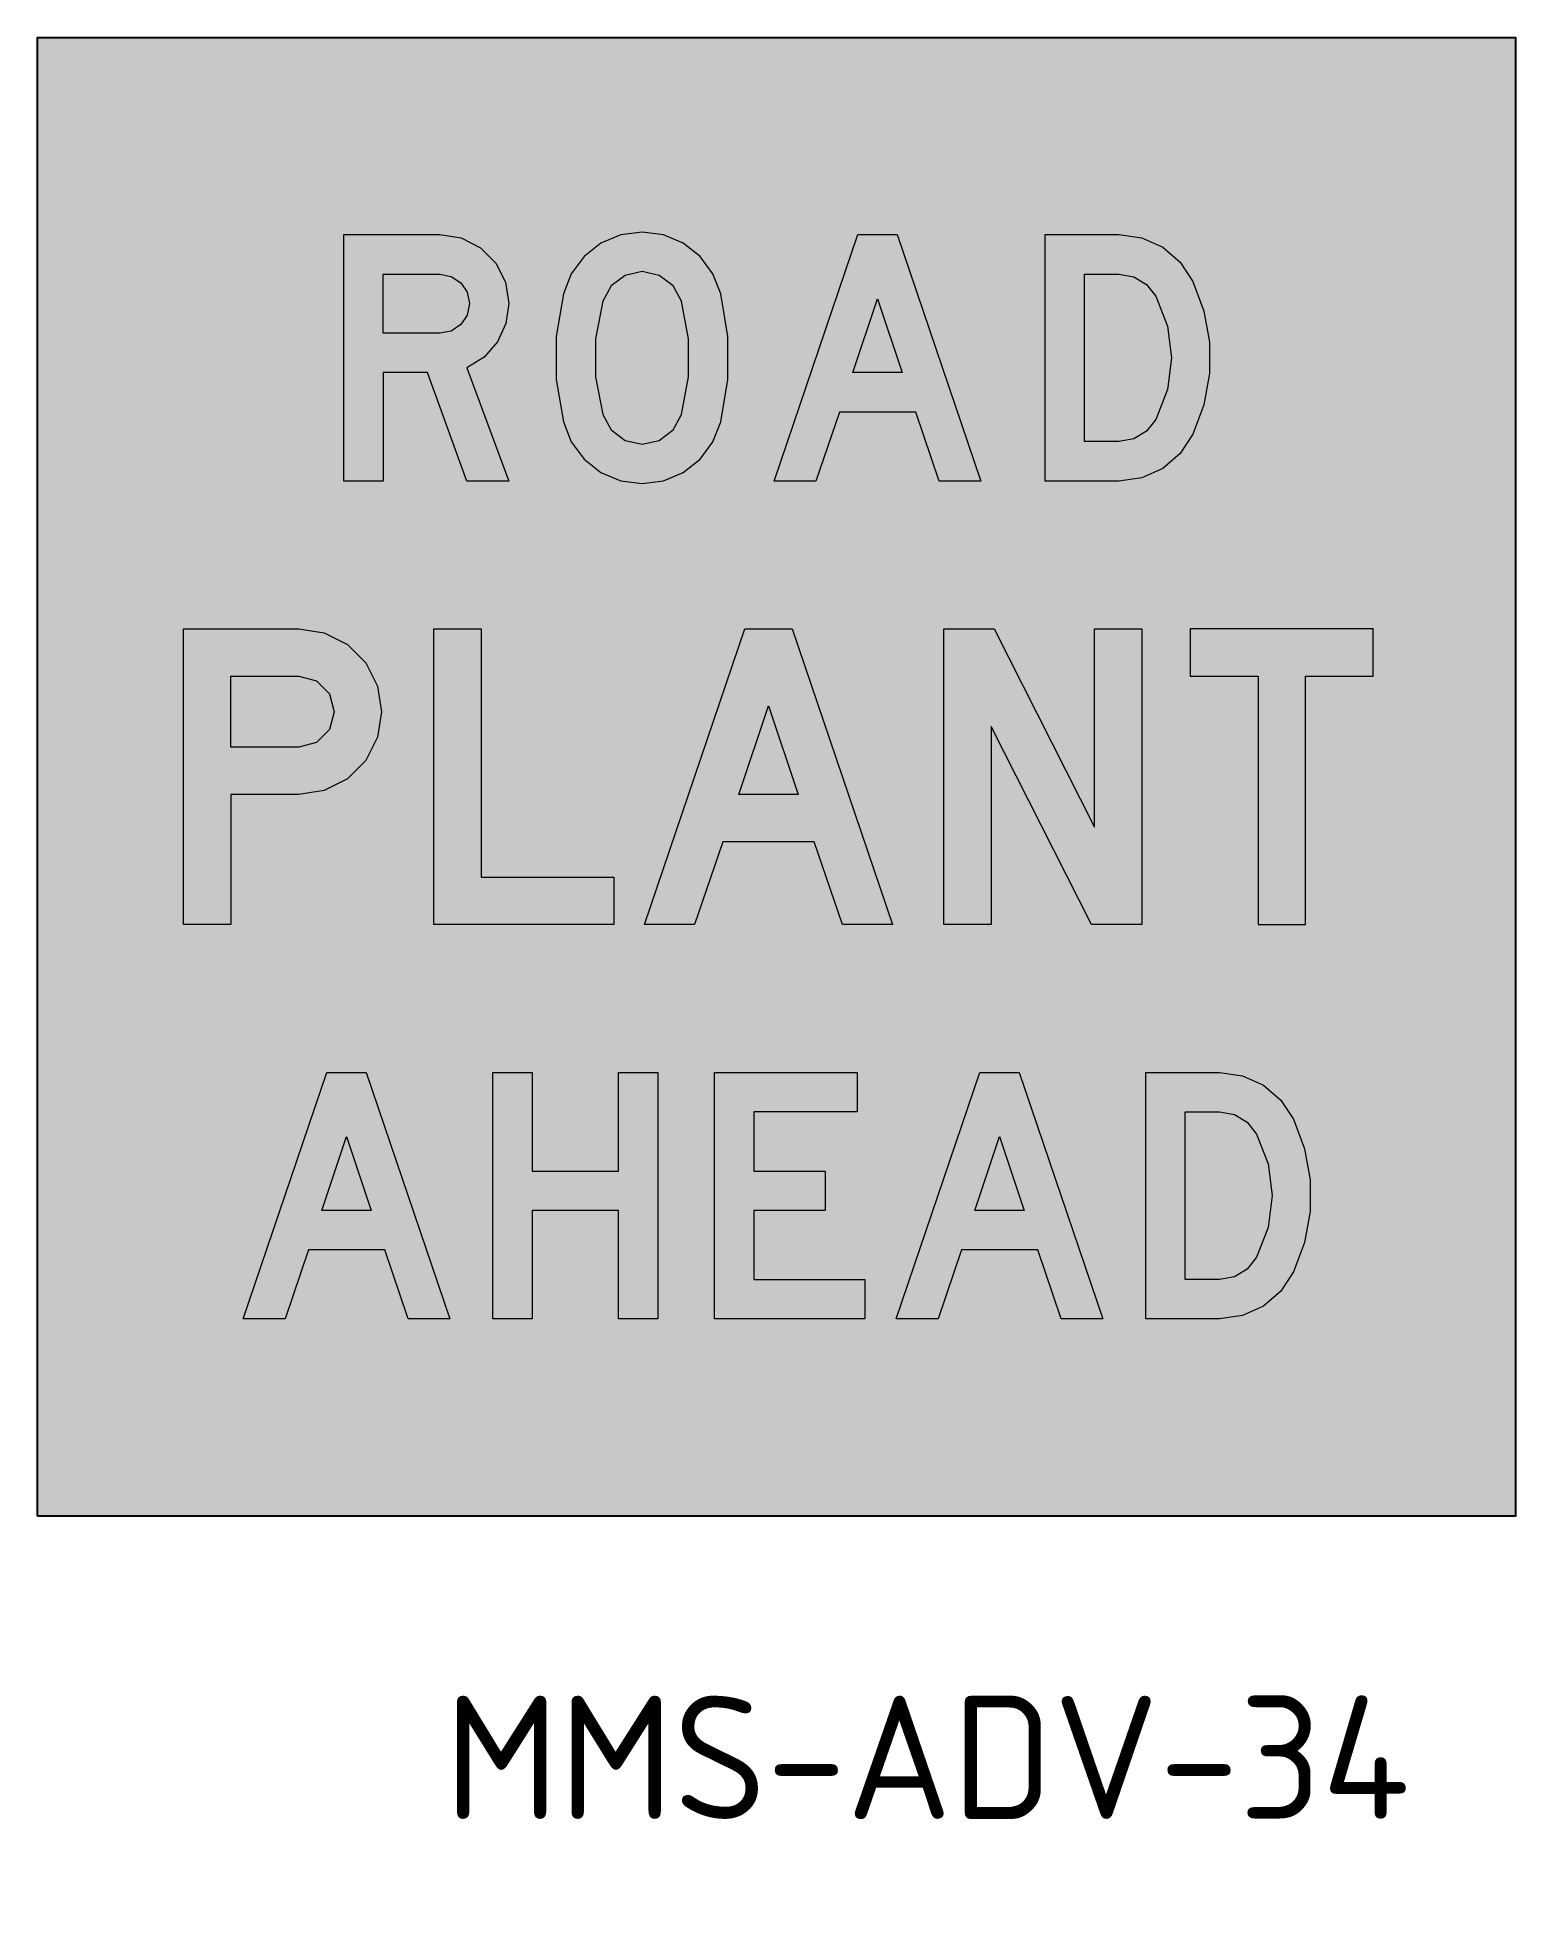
# Model space of a CAD drawing. Extents: x 162 to 359, y 73 to 230.
# Drawn here: x 161.8 to 221.8, y 153.6 to 229.8 of the extents above.
import ezdxf

# ---------------------------------------------------------------- set-up
doc = ezdxf.new("R2010")
doc.units = 0
doc.header["$LTSCALE"] = 0.3
doc.header["$MEASUREMENT"] = 0
doc.layers.add('L25', color=1, linetype='CONTINUOUS')
doc.layers.add('yellow', color=50, linetype='CONTINUOUS')
doc.styles.add('HELVL', font='HELVL.shx', dxfattribs={"height": 2.015})

msp = doc.modelspace()

# ---------------------------------------------------------------- hatches: boundary and pattern name
at = {"layer": 'L25'}
h = msp.add_hatch(color=256, dxfattribs=at)
h.paths.add_polyline_path([(205.715, 220.215), (206.314, 220.107), (206.838, 219.792), (207.214, 219.315), (207.684, 218.106), (207.845, 216.815), (207.684, 215.528), (207.214, 214.316), (206.838, 213.839), (206.314, 213.527), (205.715, 213.416), (204.317, 213.416), (204.317, 220.215)], flags=16)
h.paths.add_polyline_path([(205.715, 221.817), (206.641, 221.685), (207.49, 221.305), (208.204, 220.699), (208.713, 219.917), (209.165, 218.716), (209.394, 217.457), (209.394, 216.177), (209.165, 214.915), (208.713, 213.717), (208.204, 212.936), (207.49, 212.33), (206.641, 211.946), (205.715, 211.817), (202.718, 211.817), (202.718, 221.817)])
h.paths.add_polyline_path([(186.356, 220.315), (185.664, 220.164), (185.098, 219.738), (184.757, 219.117), (184.467, 217.594), (184.467, 216.041), (184.757, 214.517), (185.098, 213.897), (185.664, 213.47), (186.356, 213.316), (187.045, 213.47), (187.611, 213.897), (187.952, 214.517), (188.242, 216.041), (188.242, 217.594), (187.952, 219.117), (187.611, 219.738), (187.045, 220.164)], flags=16)
h.paths.add_polyline_path([(186.356, 221.918), (185.489, 221.803), (184.685, 221.466), (183.997, 220.928), (183.477, 220.229), (183.158, 219.415), (182.868, 217.69), (182.868, 215.941), (183.158, 214.216), (183.477, 213.405), (183.997, 212.703), (184.685, 212.168), (185.489, 211.831), (186.356, 211.717), (187.221, 211.831), (188.024, 212.168), (188.712, 212.703), (189.232, 213.405), (189.551, 214.216), (189.842, 215.941), (189.842, 217.69), (189.551, 219.415), (189.232, 220.229), (188.712, 220.928), (188.024, 221.466), (187.221, 221.803)])
h.paths.add_polyline_path([(178.142, 221.817), (179.009, 221.681), (179.791, 221.287), (180.411, 220.666), (180.806, 219.885), (180.942, 219.017), (180.824, 218.207), (180.479, 217.461), (179.938, 216.848), (179.242, 216.417), (180.942, 211.817), (179.242, 211.817), (177.643, 216.217), (175.843, 216.217), (175.843, 211.817), (174.244, 211.817), (174.244, 221.817)])
h.paths.add_polyline_path([(178.142, 220.215), (178.601, 220.125), (178.991, 219.867), (179.253, 219.476), (179.343, 219.017), (179.253, 218.554), (178.991, 218.167), (178.601, 217.905), (178.142, 217.816), (175.843, 217.816), (175.843, 220.215)], flags=16)
h.paths.add_polyline_path([(196.913, 216.217), (194.912, 216.217), (195.912, 219.218)], flags=16)
h.paths.add_polyline_path([(191.717, 211.817), (195.113, 221.817), (196.712, 221.817), (200.111, 211.817), (198.411, 211.817), (197.461, 214.617), (194.363, 214.617), (193.413, 211.817)])
h = msp.add_hatch(color=256, dxfattribs=at)
h.paths.add_polyline_path([(172.413, 203.898), (173.133, 203.709), (173.66, 203.178), (173.849, 202.457), (173.66, 201.737), (173.133, 201.206), (172.413, 201.017), (169.654, 201.017), (169.654, 203.898)], flags=16)
h.paths.add_polyline_path([(172.413, 205.815), (173.453, 205.658), (174.389, 205.181), (175.136, 204.438), (175.609, 203.497), (175.771, 202.457), (175.609, 201.418), (175.136, 200.477), (174.389, 199.734), (173.453, 199.257), (172.413, 199.1), (169.654, 199.1), (169.654, 193.82), (167.736, 193.82), (167.736, 205.815)])
h.paths.add_polyline_path([(177.9, 205.815), (179.817, 205.815), (179.817, 195.737), (185.214, 195.737), (185.214, 193.82), (177.9, 193.82)])
h.paths.add_polyline_path([(192.686, 199.1), (190.287, 199.1), (191.484, 202.696)], flags=16)
h.paths.add_polyline_path([(186.447, 193.82), (190.525, 205.815), (192.447, 205.815), (196.525, 193.82), (194.486, 193.82), (193.343, 197.178), (189.629, 197.178), (188.486, 193.82)])
h.paths.add_polyline_path([(198.609, 205.815), (200.648, 205.815), (204.726, 197.776), (204.726, 205.815), (206.643, 205.815), (206.643, 193.82), (204.604, 193.82), (200.526, 201.859), (200.526, 193.82), (198.609, 193.82)])
h.paths.add_polyline_path([(208.601, 205.815), (208.601, 203.898), (211.36, 203.898), (211.36, 193.82), (213.282, 193.82), (213.282, 203.898), (216.037, 203.898), (216.037, 205.815)])
h = msp.add_hatch(color=256, dxfattribs=at)
h.paths.add_polyline_path([(209.799, 186.218), (210.398, 186.11), (210.922, 185.795), (211.302, 185.318), (211.772, 184.109), (211.929, 182.819), (211.772, 181.531), (211.302, 180.319), (210.922, 179.842), (210.398, 179.53), (209.799, 179.419), (208.401, 179.419), (208.401, 186.218)], flags=16)
h.paths.add_polyline_path([(209.799, 187.821), (210.725, 187.688), (211.578, 187.304), (212.288, 186.698), (212.801, 185.92), (213.249, 184.719), (213.478, 183.46), (213.478, 182.18), (213.249, 180.918), (212.801, 179.721), (212.288, 178.939), (211.578, 178.333), (210.725, 177.949), (209.799, 177.82), (206.802, 177.82), (206.802, 187.821)])
h.paths.add_polyline_path([(175.356, 182.22), (173.358, 182.22), (174.359, 185.217)], flags=16)
h.paths.add_polyline_path([(170.16, 177.82), (173.559, 187.821), (175.158, 187.821), (178.554, 177.82), (176.854, 177.82), (175.908, 180.621), (172.81, 180.621), (171.86, 177.82)])
h.paths.add_polyline_path([(180.293, 187.821), (181.892, 187.821), (181.892, 183.819), (185.392, 183.819), (185.392, 187.821), (186.991, 187.821), (186.991, 177.82), (185.392, 177.82), (185.392, 182.22), (181.892, 182.22), (181.892, 177.82), (180.293, 177.82)])
h.paths.add_polyline_path([(189.297, 187.821), (195.091, 187.821), (195.091, 186.218), (190.896, 186.218), (190.896, 183.819), (193.793, 183.819), (193.793, 182.22), (190.896, 182.22), (190.896, 179.419), (195.392, 179.419), (195.392, 177.82), (189.297, 177.82)])
h.paths.add_polyline_path([(201.868, 182.22), (199.867, 182.22), (200.868, 185.217)], flags=16)
h.paths.add_polyline_path([(196.669, 177.82), (200.068, 187.821), (201.667, 187.821), (205.063, 177.82), (203.367, 177.82), (202.417, 180.621), (199.319, 180.621), (198.368, 177.82)])
h.paths.add_polyline_path([(189.311, 156.775), (194.311, 156.775), (194.311, 153.65), (189.311, 153.65)], flags=9)
at = {"layer": 'yellow'}
h = msp.add_hatch(color=256, dxfattribs=at)
h.paths.add_polyline_path([(221.811, 229.816), (161.811, 229.816), (161.811, 169.816), (221.811, 169.816)])
h.paths.add_polyline_path([(190.525, 205.815), (192.447, 205.815), (196.525, 193.82), (194.486, 193.82), (193.343, 197.178), (189.629, 197.178), (188.486, 193.82), (186.447, 193.82)], flags=16)
h.paths.add_polyline_path([(187.221, 211.831), (186.356, 211.717), (185.489, 211.831), (184.685, 212.168), (183.997, 212.703), (183.477, 213.405), (183.158, 214.216), (182.868, 215.941), (182.868, 217.69), (183.158, 219.415), (183.477, 220.229), (183.997, 220.928), (184.685, 221.466), (185.489, 221.803), (186.356, 221.918), (187.221, 221.803), (188.024, 221.466), (188.712, 220.928), (189.232, 220.229), (189.551, 219.415), (189.842, 217.69), (189.842, 215.941), (189.551, 214.216), (189.232, 213.405), (188.712, 212.703), (188.024, 212.168)], flags=16)
h.paths.add_polyline_path([(191.717, 211.817), (195.113, 221.817), (196.712, 221.817), (200.111, 211.817), (198.411, 211.817), (197.461, 214.617), (194.363, 214.617), (193.413, 211.817)], flags=16)
h.paths.add_polyline_path([(187.045, 213.47), (186.356, 213.316), (185.664, 213.47), (185.098, 213.897), (184.757, 214.517), (184.467, 216.041), (184.467, 217.594), (184.757, 219.117), (185.098, 219.738), (185.664, 220.164), (186.356, 220.315), (187.045, 220.164), (187.611, 219.738), (187.952, 219.117), (188.242, 217.594), (188.242, 216.041), (187.952, 214.517), (187.611, 213.897)], flags=0)
h.paths.add_polyline_path([(191.484, 202.696), (192.686, 199.1), (190.287, 199.1)], flags=0)
h.paths.add_polyline_path([(180.942, 211.817), (179.242, 211.817), (177.643, 216.217), (175.843, 216.217), (175.843, 211.817), (174.244, 211.817), (174.244, 221.817), (178.142, 221.817), (179.009, 221.681), (179.791, 221.287), (180.411, 220.666), (180.806, 219.885), (180.942, 219.017), (180.824, 218.207), (180.479, 217.461), (179.938, 216.848), (179.242, 216.417)], flags=16)
h.paths.add_polyline_path([(179.817, 205.815), (179.817, 195.737), (185.214, 195.737), (185.214, 193.82), (177.9, 193.82), (177.9, 205.815)], flags=16)
h.paths.add_polyline_path([(194.912, 216.217), (195.912, 219.218), (196.913, 216.217)], flags=0)
h.paths.add_polyline_path([(198.609, 205.815), (200.648, 205.815), (204.726, 197.776), (204.726, 205.815), (206.643, 205.815), (206.643, 193.82), (204.604, 193.82), (200.526, 201.859), (200.526, 193.82), (198.609, 193.82)], flags=16)
h.paths.add_polyline_path([(178.991, 218.167), (178.601, 217.905), (178.142, 217.816), (175.843, 217.816), (175.843, 220.215), (178.142, 220.215), (178.601, 220.125), (178.991, 219.867), (179.253, 219.476), (179.343, 219.017), (179.253, 218.554)], flags=0)
h.paths.add_polyline_path([(175.609, 203.497), (175.771, 202.457), (175.609, 201.418), (175.136, 200.477), (174.389, 199.734), (173.453, 199.257), (172.413, 199.1), (169.654, 199.1), (169.654, 193.82), (167.736, 193.82), (167.736, 205.815), (172.413, 205.815), (173.453, 205.658), (174.389, 205.181), (175.136, 204.438)], flags=16)
h.paths.add_polyline_path([(202.718, 211.817), (202.718, 221.817), (205.715, 221.817), (206.641, 221.685), (207.49, 221.305), (208.204, 220.699), (208.713, 219.917), (209.165, 218.716), (209.394, 217.457), (209.394, 216.177), (209.165, 214.915), (208.713, 213.717), (208.204, 212.936), (207.49, 212.33), (206.641, 211.946), (205.715, 211.817)], flags=16)
h.paths.add_polyline_path([(173.66, 203.178), (173.849, 202.457), (173.66, 201.737), (173.133, 201.206), (172.413, 201.017), (169.654, 201.017), (169.654, 203.898), (172.413, 203.898), (173.133, 203.709)], flags=0)
h.paths.add_polyline_path([(204.317, 213.416), (204.317, 220.215), (205.715, 220.215), (206.314, 220.107), (206.838, 219.792), (207.214, 219.315), (207.684, 218.106), (207.845, 216.815), (207.684, 215.528), (207.214, 214.316), (206.838, 213.839), (206.314, 213.527), (205.715, 213.416)], flags=0)
h.paths.add_polyline_path([(208.601, 205.815), (216.037, 205.815), (216.037, 203.898), (213.282, 203.898), (213.282, 193.82), (211.36, 193.82), (211.36, 203.898), (208.601, 203.898)], flags=16)
h.paths.add_polyline_path([(189.297, 187.821), (195.091, 187.821), (195.091, 186.218), (190.896, 186.218), (190.896, 183.819), (193.793, 183.819), (193.793, 182.22), (190.896, 182.22), (190.896, 179.419), (195.392, 179.419), (195.392, 177.82), (189.297, 177.82)], flags=16)
h.paths.add_polyline_path([(186.991, 187.821), (186.991, 177.82), (185.392, 177.82), (185.392, 182.22), (181.892, 182.22), (181.892, 177.82), (180.293, 177.82), (180.293, 187.821), (181.892, 187.821), (181.892, 183.819), (185.392, 183.819), (185.392, 187.821)], flags=16)
h.paths.add_polyline_path([(200.068, 187.821), (201.667, 187.821), (205.063, 177.82), (203.367, 177.82), (202.417, 180.621), (199.319, 180.621), (198.368, 177.82), (196.669, 177.82)], flags=16)
h.paths.add_polyline_path([(175.158, 187.821), (178.554, 177.82), (176.854, 177.82), (175.908, 180.621), (172.81, 180.621), (171.86, 177.82), (170.16, 177.82), (173.559, 187.821)], flags=16)
h.paths.add_polyline_path([(200.868, 185.217), (201.868, 182.22), (199.867, 182.22)], flags=0)
h.paths.add_polyline_path([(174.359, 185.217), (175.356, 182.22), (173.358, 182.22)], flags=0)
h.paths.add_polyline_path([(206.802, 187.821), (209.799, 187.821), (210.725, 187.688), (211.578, 187.304), (212.288, 186.698), (212.801, 185.92), (213.249, 184.719), (213.478, 183.46), (213.478, 182.18), (213.249, 180.918), (212.801, 179.721), (212.288, 178.939), (211.578, 178.333), (210.725, 177.949), (209.799, 177.82), (206.802, 177.82)], flags=16)
h.paths.add_polyline_path([(208.401, 186.218), (209.799, 186.218), (210.398, 186.11), (210.922, 185.795), (211.302, 185.318), (211.772, 184.109), (211.929, 182.819), (211.772, 181.531), (211.302, 180.319), (210.922, 179.842), (210.398, 179.53), (209.799, 179.419), (208.401, 179.419)], flags=0)

# ---------------------------------------------------------------- linework, layer by layer
at = {"layer": 'L25'}
msp.add_lwpolyline([(161.811, 169.816), (161.811, 229.816), (221.811, 229.816), (221.811, 169.816)], close=True, dxfattribs=at)
at = {"layer": 'L25', "lineweight": 0}
for points in [[(178.142, 221.817), (179.009, 221.681), (179.791, 221.287), (180.411, 220.666), (180.806, 219.885), (180.942, 219.017), (180.824, 218.207), (180.479, 217.461), (179.938, 216.848), (179.242, 216.417), (180.942, 211.817), (179.242, 211.817), (177.643, 216.217), (175.843, 216.217), (175.843, 211.817), (174.244, 211.817), (174.244, 221.817)], [(186.356, 221.918), (185.489, 221.803), (184.685, 221.466), (183.997, 220.928), (183.477, 220.229), (183.158, 219.415), (182.868, 217.69), (182.868, 215.941), (183.158, 214.216), (183.477, 213.405), (183.997, 212.703), (184.685, 212.168), (185.489, 211.831), (186.356, 211.717), (187.221, 211.831), (188.024, 212.168), (188.712, 212.703), (189.232, 213.405), (189.551, 214.216), (189.842, 215.941), (189.842, 217.69), (189.551, 219.415), (189.232, 220.229), (188.712, 220.928), (188.024, 221.466), (187.221, 221.803)], [(191.717, 211.817), (195.113, 221.817), (196.712, 221.817), (200.111, 211.817), (198.411, 211.817), (197.461, 214.617), (194.363, 214.617), (193.413, 211.817), (191.717, 211.817)], [(205.715, 221.817), (206.641, 221.685), (207.49, 221.305), (208.204, 220.699), (208.713, 219.917), (209.165, 218.716), (209.394, 217.457), (209.394, 216.177), (209.165, 214.915), (208.713, 213.717), (208.204, 212.936), (207.49, 212.33), (206.641, 211.946), (205.715, 211.817), (202.718, 211.817), (202.718, 221.817)], [(178.142, 220.215), (178.601, 220.125), (178.991, 219.867), (179.253, 219.476), (179.343, 219.017), (179.253, 218.554), (178.991, 218.167), (178.601, 217.905), (178.142, 217.816), (175.843, 217.816), (175.843, 220.215)], [(186.356, 220.315), (185.664, 220.164), (185.098, 219.738), (184.757, 219.117), (184.467, 217.594), (184.467, 216.041), (184.757, 214.517), (185.098, 213.897), (185.664, 213.47), (186.356, 213.316), (187.045, 213.47), (187.611, 213.897), (187.952, 214.517), (188.242, 216.041), (188.242, 217.594), (187.952, 219.117), (187.611, 219.738), (187.045, 220.164)], [(205.715, 220.215), (206.314, 220.107), (206.838, 219.792), (207.214, 219.315), (207.684, 218.106), (207.845, 216.815), (207.684, 215.528), (207.214, 214.316), (206.838, 213.839), (206.314, 213.527), (205.715, 213.416), (204.317, 213.416), (204.317, 220.215)], [(196.913, 216.217), (194.912, 216.217), (195.912, 219.218), (196.913, 216.217)], [(172.413, 205.815), (173.453, 205.658), (174.389, 205.181), (175.136, 204.438), (175.609, 203.497), (175.771, 202.457), (175.609, 201.418), (175.136, 200.477), (174.389, 199.734), (173.453, 199.257), (172.413, 199.1), (169.654, 199.1), (169.654, 193.82), (167.736, 193.82), (167.736, 205.815)], [(177.9, 205.815), (179.817, 205.815), (179.817, 195.737), (185.214, 195.737), (185.214, 193.82), (177.9, 193.82), (177.9, 205.815)], [(186.447, 193.82), (190.525, 205.815), (192.447, 205.815), (196.525, 193.82), (194.486, 193.82), (193.343, 197.178), (189.629, 197.178), (188.486, 193.82), (186.447, 193.82)], [(198.609, 205.815), (200.648, 205.815), (204.726, 197.776), (204.726, 205.815), (206.643, 205.815), (206.643, 193.82), (204.604, 193.82), (200.526, 201.859), (200.526, 193.82), (198.609, 193.82), (198.609, 205.815)], [(208.601, 205.815), (208.601, 203.898), (211.36, 203.898), (211.36, 193.82), (213.282, 193.82), (213.282, 203.898), (216.037, 203.898), (216.037, 205.815), (208.601, 205.815)], [(172.413, 203.898), (173.133, 203.709), (173.66, 203.178), (173.849, 202.457), (173.66, 201.737), (173.133, 201.206), (172.413, 201.017), (169.654, 201.017), (169.654, 203.898)], [(192.686, 199.1), (190.287, 199.1), (191.484, 202.696), (192.686, 199.1)], [(170.16, 177.82), (173.559, 187.821), (175.158, 187.821), (178.554, 177.82), (176.854, 177.82), (175.908, 180.621), (172.81, 180.621), (171.86, 177.82), (170.16, 177.82)], [(180.293, 187.821), (181.892, 187.821), (181.892, 183.819), (185.392, 183.819), (185.392, 187.821), (186.991, 187.821), (186.991, 177.82), (185.392, 177.82), (185.392, 182.22), (181.892, 182.22), (181.892, 177.82), (180.293, 177.82), (180.293, 187.821)], [(189.297, 187.821), (195.091, 187.821), (195.091, 186.218), (190.896, 186.218), (190.896, 183.819), (193.793, 183.819), (193.793, 182.22), (190.896, 182.22), (190.896, 179.419), (195.392, 179.419), (195.392, 177.82), (189.297, 177.82), (189.297, 187.821)], [(196.669, 177.82), (200.068, 187.821), (201.667, 187.821), (205.063, 177.82), (203.367, 177.82), (202.417, 180.621), (199.319, 180.621), (198.368, 177.82), (196.669, 177.82)], [(209.799, 187.821), (210.725, 187.688), (211.578, 187.304), (212.288, 186.698), (212.801, 185.92), (213.249, 184.719), (213.478, 183.46), (213.478, 182.18), (213.249, 180.918), (212.801, 179.721), (212.288, 178.939), (211.578, 178.333), (210.725, 177.949), (209.799, 177.82), (206.802, 177.82), (206.802, 187.821)], [(209.799, 186.218), (210.398, 186.11), (210.922, 185.795), (211.302, 185.318), (211.772, 184.109), (211.929, 182.819), (211.772, 181.531), (211.302, 180.319), (210.922, 179.842), (210.398, 179.53), (209.799, 179.419), (208.401, 179.419), (208.401, 186.218)], [(175.356, 182.22), (173.358, 182.22), (174.359, 185.217), (175.356, 182.22)], [(201.868, 182.22), (199.867, 182.22), (200.868, 185.217), (201.868, 182.22)]]:
    msp.add_lwpolyline(points, close=True, dxfattribs=at)

# ---------------------------------------------------------------- texts
at = {"layer": 'yellow', "insert": (178.327, 162.527), "char_height": 5, "width": 37.12329, "attachment_point": 1, "style": 'HELVL'}
msp.add_mtext('{\\Fiso3098b|c0;\\C3;MMS-ADV-34}', dxfattribs=at)

doc.saveas('drawing.dxf')
